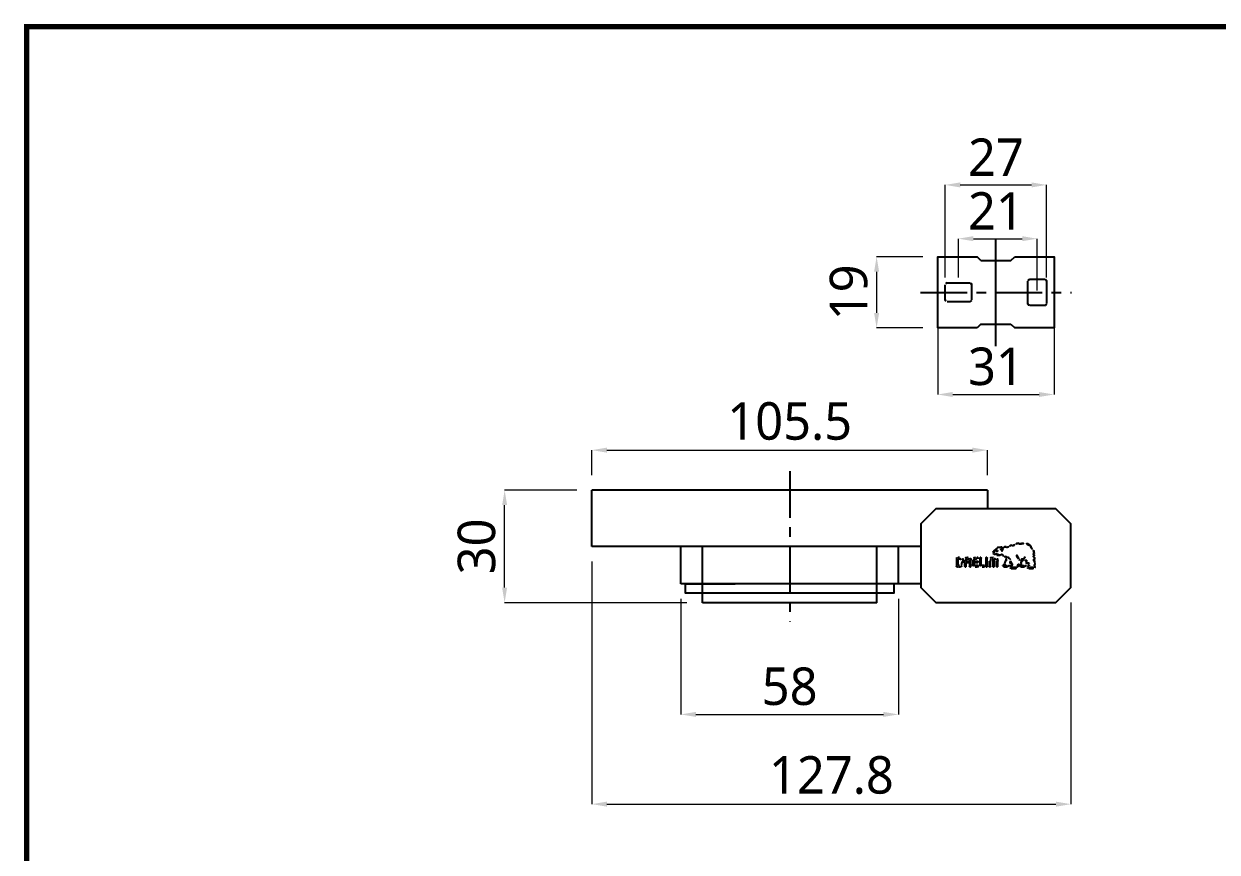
# Model space of a CAD drawing. Extents: x 16296675204 to 16296683393, y -37409618576 to -37409617244.
# Drawn here: x 16296678689 to 16296679007.2, y -37409618135.1 to -37409617914.3 of the extents above; entities that cross this region are included whole.
import ezdxf

# ---------------------------------------------------------------- set-up
doc = ezdxf.new("R2010")
doc.units = 0
doc.header["$LTSCALE"] = 10
doc.header["$MEASUREMENT"] = 0
doc.header["$PDMODE"] = 3
doc.header["$PDSIZE"] = -10
doc.linetypes.add('CENTER', pattern=[2, 1.25, -0.25, 0.25, -0.25])
doc.layers.get('0').update_dxf_attribs({"linetype": 'CONTINUOUS'})
doc.layers.get('DEFPOINTS').update_dxf_attribs({"linetype": 'CONTINUOUS'})
doc.layers.add('1', color=7, linetype='CONTINUOUS')
doc.layers.add('윤곽선', color=7, linetype='CONTINUOUS')
doc.styles.add('Daelim Dimension', font='NanumGothic.ttf')
doc.dimstyles.new('DEFAULT', dxfattribs={"dimscale": 2, "dimtxt": 2, "dimasz": 2, "dimexe": 0, "dimexo": 2, "dimgap": 1, "dimtad": 1, "dimdec": 1, "dimzin": 9, "dimdsep": 46, "dimtxsty": 'Daelim Dimension', "dimcen": 0.5, "dimclrd": 252, "dimclre": 252, "dimclrt": 3, "dimadec": 1, "dimazin": 0, "dimtfac": 1, "dimtdec": 1, "dimtix": 1, "dimtmove": 0, "dimatfit": 3, "dimfxl": 1, "dimtolj": 1, "dimtzin": 1, "dimlwd": 9, "dimlwe": 9, "dimarcsym": 0})

# ---------------------------------------------------------------- blocks, each defined once
blk = doc.blocks.new('*D61')
at = {"color": 5, "lineweight": 9, "transparency": 16777216}
for p, q in [((16296678836.49592, -37409618038.62436), (16296678817.22859, -37409618038.62436)), ((16296678817.22859, -37409618064.62436), (16296678817.22859, -37409618042.62436)), ((16296678865.84592, -37409618068.62436), (16296678817.22859, -37409618068.62436))]:
    blk.add_line(p, q, dxfattribs=at)
at = {"color": 5, "transparency": 16777216}
for points in [[(16296678816.56193, -37409618042.62436), (16296678817.89526, -37409618042.62436), (16296678817.22859, -37409618038.62436)], [(16296678816.56193, -37409618064.62436), (16296678817.89526, -37409618064.62436), (16296678817.22859, -37409618068.62436)]]:
    blk.add_solid(points, dxfattribs=at)
at = {"layer": 'DEFPOINTS', "color": 0, "transparency": 16777216}
for p in [(16296678817.22859, -37409618038.62436), (16296678840.49592, -37409618038.62436), (16296678869.84592, -37409618068.62436)]:
    blk.add_point(p, dxfattribs=at)
at = {"color": 7, "transparency": 16777216, "insert": (16296678809.77794, -37409618053.62435), "char_height": 10, "attachment_point": 5, "rotation": 90, "style": 'Daelim Dimension'}
blk.add_mtext('\\A1;30', dxfattribs=at)
blk = doc.blocks.new('*D62')
at = {"color": 5, "lineweight": 9, "transparency": 16777216}
for p, q in [((16296678864.245911, -37409618067.577507), (16296678864.245911, -37409618098.418747)), ((16296678922.245911, -37409618067.577507), (16296678922.245911, -37409618098.418747)), ((16296678868.245911, -37409618098.418747), (16296678918.245911, -37409618098.418747))]:
    blk.add_line(p, q, dxfattribs=at)
at = {"color": 5, "transparency": 16777216}
for points in [[(16296678868.245911, -37409618097.752083), (16296678868.245911, -37409618099.085411), (16296678864.245911, -37409618098.418747)], [(16296678918.245911, -37409618097.752083), (16296678918.245911, -37409618099.085411), (16296678922.245911, -37409618098.418747)]]:
    blk.add_solid(points, dxfattribs=at)
at = {"layer": 'DEFPOINTS', "color": 0, "transparency": 16777216}
for p in [(16296678864.245911, -37409618063.577507), (16296678922.245911, -37409618063.577507), (16296678922.245911, -37409618098.418747)]:
    blk.add_point(p, dxfattribs=at)
at = {"color": 7, "transparency": 16777216, "insert": (16296678893.245911, -37409618090.975258), "char_height": 10, "attachment_point": 5, "style": 'Daelim Dimension'}
blk.add_mtext('\\A1;58', dxfattribs=at)
blk = doc.blocks.new('*D63')
at = {"color": 5, "lineweight": 9, "transparency": 16777216}
for p, q in [((16296678840.495911, -37409618057.624336), (16296678840.495911, -37409618122.343887)), ((16296678968.245911, -37409618068.577507), (16296678968.245911, -37409618122.343887)), ((16296678844.495911, -37409618122.343887), (16296678964.245911, -37409618122.343887))]:
    blk.add_line(p, q, dxfattribs=at)
at = {"color": 5, "transparency": 16777216}
for points in [[(16296678844.495911, -37409618121.677223), (16296678844.495911, -37409618123.010551), (16296678840.495911, -37409618122.343887)], [(16296678964.245911, -37409618121.677223), (16296678964.245911, -37409618123.010551), (16296678968.245911, -37409618122.343887)]]:
    blk.add_solid(points, dxfattribs=at)
at = {"layer": 'DEFPOINTS', "color": 0, "transparency": 16777216}
for p in [(16296678840.495911, -37409618053.624336), (16296678968.245911, -37409618064.577507), (16296678968.245911, -37409618122.343887)]:
    blk.add_point(p, dxfattribs=at)
at = {"color": 7, "transparency": 16777216, "insert": (16296678904.370911, -37409618114.642883), "char_height": 10, "attachment_point": 5, "style": 'Daelim Dimension'}
blk.add_mtext('\\A1;127.8', dxfattribs=at)
blk = doc.blocks.new('*D64')
at = {"color": 5, "lineweight": 9, "transparency": 16777216}
for p, q in [((16296678840.495911, -37409618034.624336), (16296678840.495911, -37409618027.963478)), ((16296678844.495911, -37409618027.963478), (16296678941.995911, -37409618027.963478)), ((16296678945.995911, -37409618034.624336), (16296678945.995911, -37409618027.963478))]:
    blk.add_line(p, q, dxfattribs=at)
at = {"color": 5, "transparency": 16777216}
for points in [[(16296678844.495911, -37409618027.296806), (16296678844.495911, -37409618028.630142), (16296678840.495911, -37409618027.963478)], [(16296678941.995911, -37409618027.296806), (16296678941.995911, -37409618028.630142), (16296678945.995911, -37409618027.963478)]]:
    blk.add_solid(points, dxfattribs=at)
at = {"layer": 'DEFPOINTS', "color": 0, "transparency": 16777216}
for p in [(16296678945.995911, -37409618027.963478), (16296678840.495911, -37409618038.624336), (16296678945.995911, -37409618038.624336)]:
    blk.add_point(p, dxfattribs=at)
at = {"color": 7, "transparency": 16777216, "insert": (16296678893.245911, -37409618020.276779), "char_height": 10, "attachment_point": 5, "style": 'Daelim Dimension'}
blk.add_mtext('\\A1;105.5', dxfattribs=at)
blk = doc.blocks.new('*D69')
at = {"color": 5, "lineweight": 9, "transparency": 16777216}
for p, q in [((16296678932.745911, -37409617980.391769), (16296678932.745911, -37409618013.123833)), ((16296678963.745911, -37409617980.391769), (16296678963.745911, -37409618013.123833)), ((16296678936.745911, -37409618013.123833), (16296678959.745911, -37409618013.123833))]:
    blk.add_line(p, q, dxfattribs=at)
at = {"color": 5, "transparency": 16777216}
for points in [[(16296678936.745911, -37409618012.457161), (16296678936.745911, -37409618013.790489), (16296678932.745911, -37409618013.123833)], [(16296678959.745911, -37409618012.457161), (16296678959.745911, -37409618013.790489), (16296678963.745911, -37409618013.123833)]]:
    blk.add_solid(points, dxfattribs=at)
at = {"layer": 'DEFPOINTS', "color": 0, "transparency": 16777216}
for p in [(16296678932.745911, -37409617976.391769), (16296678963.745911, -37409617976.391769), (16296678963.745911, -37409618013.123833)]:
    blk.add_point(p, dxfattribs=at)
at = {"color": 7, "transparency": 16777216, "insert": (16296678948.245911, -37409618005.67318), "char_height": 10, "attachment_point": 5, "style": 'Daelim Dimension'}
blk.add_mtext('\\A1;31', dxfattribs=at)
blk = doc.blocks.new('*D71')
at = {"color": 5, "lineweight": 9, "transparency": 16777216}
for p, q in [((16296678934.745911, -37409617981.891777), (16296678934.745911, -37409617957.246887)), ((16296678938.745911, -37409617957.246887), (16296678957.745911, -37409617957.246887)), ((16296678961.745911, -37409617981.891777), (16296678961.745911, -37409617957.246887))]:
    blk.add_line(p, q, dxfattribs=at)
at = {"color": 5, "transparency": 16777216}
for points in [[(16296678938.745911, -37409617956.580231), (16296678938.745911, -37409617957.913559), (16296678934.745911, -37409617957.246887)], [(16296678957.745911, -37409617956.580231), (16296678957.745911, -37409617957.913559), (16296678961.745911, -37409617957.246887)]]:
    blk.add_solid(points, dxfattribs=at)
at = {"layer": 'DEFPOINTS', "color": 0, "transparency": 16777216}
for p in [(16296678961.745911, -37409617957.246887), (16296678934.745911, -37409617985.891777), (16296678961.745911, -37409617985.891777)]:
    blk.add_point(p, dxfattribs=at)
at = {"color": 7, "transparency": 16777216, "insert": (16296678948.24592, -37409617949.853477), "char_height": 10, "attachment_point": 5, "style": 'Daelim Dimension'}
blk.add_mtext('\\A1;27', dxfattribs=at)
blk = doc.blocks.new('*D73')
at = {"color": 5, "lineweight": 9, "transparency": 16777216}
for p, q in [((16296678938.245911, -37409617981.891777), (16296678938.245911, -37409617971.579613)), ((16296678942.245911, -37409617971.579613), (16296678955.245911, -37409617971.579613)), ((16296678959.245911, -37409617985.391563), (16296678959.245911, -37409617971.579613))]:
    blk.add_line(p, q, dxfattribs=at)
at = {"color": 5, "transparency": 16777216}
for points in [[(16296678942.245911, -37409617970.912941), (16296678942.245911, -37409617972.246269), (16296678938.245911, -37409617971.579613)], [(16296678955.245911, -37409617970.912941), (16296678955.245911, -37409617972.246269), (16296678959.245911, -37409617971.579613)]]:
    blk.add_solid(points, dxfattribs=at)
at = {"layer": 'DEFPOINTS', "color": 0, "transparency": 16777216}
for p in [(16296678959.245911, -37409617971.579613), (16296678938.245911, -37409617985.891777), (16296678959.245911, -37409617989.391563)]:
    blk.add_point(p, dxfattribs=at)
at = {"color": 7, "transparency": 16777216, "insert": (16296678948.245911, -37409617964.186188), "char_height": 10, "attachment_point": 5, "style": 'Daelim Dimension'}
blk.add_mtext('\\A1;21', dxfattribs=at)
blk = doc.blocks.new('*D74')
at = {"color": 5, "lineweight": 9, "transparency": 16777216}
for p, q in [((16296678928.74592, -37409617976.39178), (16296678916.4255, -37409617976.39178)), ((16296678916.4255, -37409617980.39178), (16296678916.4255, -37409617991.39178)), ((16296678928.74592, -37409617995.39178), (16296678916.4255, -37409617995.39178))]:
    blk.add_line(p, q, dxfattribs=at)
at = {"color": 5, "transparency": 16777216}
for points in [[(16296678915.75884, -37409617980.39178), (16296678917.09217, -37409617980.39178), (16296678916.4255, -37409617976.39178)], [(16296678915.75884, -37409617991.39178), (16296678917.09217, -37409617991.39178), (16296678916.4255, -37409617995.39178)]]:
    blk.add_solid(points, dxfattribs=at)
at = {"layer": 'DEFPOINTS', "color": 0, "transparency": 16777216}
for p in [(16296678932.74592, -37409617976.39178), (16296678916.4255, -37409617995.39178), (16296678932.74592, -37409617995.39178)]:
    blk.add_point(p, dxfattribs=at)
at = {"color": 7, "transparency": 16777216, "insert": (16296678908.982, -37409617985.89178), "char_height": 10, "attachment_point": 5, "rotation": 90, "style": 'Daelim Dimension'}
blk.add_mtext('\\A1;19', dxfattribs=at)

msp = doc.modelspace()

# ---------------------------------------------------------------- linework, layer by layer
at = {"color": 1, "linetype": 'CENTER'}
for p, q in [((16296678948.245911, -37409618000.203941), (16296678948.245911, -37409617971.579613)), ((16296678928.108681, -37409617985.891777), (16296678968.38315, -37409617985.891777)), ((16296678893.245911, -37409618033.538353), (16296678893.245911, -37409618073.616669))]:
    msp.add_line(p, q, dxfattribs=at)
at = {"ltscale": 0.5}
for p, q in [((16296678944.245911, -37409617977.391769), (16296678943.245911, -37409617976.391762)), ((16296678944.245911, -37409617977.391769), (16296678952.245911, -37409617977.391769)), ((16296678952.245911, -37409617977.391769), (16296678953.24592, -37409617976.391762)), ((16296678944.245911, -37409617994.391777), (16296678943.245911, -37409617995.391792)), ((16296678944.245911, -37409617994.391777), (16296678952.245911, -37409617994.391777)), ((16296678952.245911, -37409617994.391777), (16296678953.24592, -37409617995.391792))]:
    msp.add_line(p, q, dxfattribs=at)
for p, q in [((16296678922.245911, -37409618063.577507), (16296678922.245911, -37409618053.577507)), ((16296678937.745979, -37409618056.748383), (16296678937.745979, -37409618058.900681)), ((16296678938.13756, -37409618058.71653), (16296678938.13756, -37409618056.945587)), ((16296678939.15427, -37409618057.612694), (16296678939.15427, -37409618058.037788)), ((16296678939.535271, -37409618058.037788), (16296678939.535271, -37409618057.612694)), ((16296678939.90378, -37409618057.288383), (16296678939.90378, -37409618058.928436)), ((16296678940.28866, -37409618057.609756), (16296678940.28866, -37409618057.288383)), ((16296678941.195299, -37409618057.609756), (16296678940.28866, -37409618057.609756)), ((16296678940.83547, -37409618056.595879), (16296678940.64744, -37409618056.595879)), ((16296678940.64744, -37409618056.934189), (16296678940.83547, -37409618056.934189)), ((16296678941.195299, -37409618057.288383), (16296678941.195299, -37409618057.609756)), ((16296678941.57877, -37409618058.928436), (16296678941.57877, -37409618057.288383)), ((16296678942.053499, -37409618057.222023), (16296678942.053499, -37409618058.42923)), ((16296678942.43944, -37409618057.612549), (16296678942.43944, -37409618057.222023)), ((16296678943.391939, -37409618057.612549), (16296678942.43944, -37409618057.612549)), ((16296678943.500601, -37409618057.84256), (16296678943.500601, -37409618057.721207)), ((16296678943.503771, -37409618056.943329), (16296678943.503771, -37409618056.621948)), ((16296678943.96542, -37409618056.724403), (16296678943.96542, -37409618058.429367)), ((16296678944.241289, -37409618056.616798), (16296678944.074421, -37409618056.616798)), ((16296678944.349239, -37409618058.465714), (16296678944.349239, -37409618056.724403)), ((16296678945.54628, -37409618056.721474), (16296678945.54628, -37409618058.928436)), ((16296678945.827801, -37409618056.616692), (16296678945.649651, -37409618056.616692)), ((16296678945.93046, -37409618058.928436), (16296678945.93046, -37409618056.721474)), ((16296678946.43881, -37409618057.571617), (16296678946.43881, -37409618058.928413)), ((16296678946.825809, -37409618058.928413), (16296678946.825809, -37409618057.601624)), ((16296678947.39978, -37409618056.96167), (16296678947.39978, -37409618058.928413)), ((16296678947.781481, -37409618058.928413), (16296678947.781481, -37409618056.964851)), ((16296678948.13377, -37409618054.673172), (16296678948.148581, -37409618054.644592)), ((16296678948.35404, -37409618057.601624), (16296678948.35404, -37409618058.928413)), ((16296678948.443859, -37409618055.9347), (16296678948.835091, -37409618055.959053)), ((16296678948.742451, -37409618058.928413), (16296678948.742451, -37409618057.571617)), ((16296678958.734739, -37409618058.466942), (16296678958.565411, -37409618056.988449)), ((16296678938.294201, -37409618059.052727), (16296678938.602171, -37409618059.052727)), ((16296678940.00573, -37409618059.036041), (16296678940.186001, -37409618059.036041)), ((16296678940.28866, -37409618058.928436), (16296678940.28866, -37409618057.947372)), ((16296678940.28866, -37409618057.947372), (16296678941.195299, -37409618057.947372)), ((16296678941.195299, -37409618057.947372), (16296678941.195299, -37409618058.928436)), ((16296678941.298309, -37409618059.036041), (16296678941.47505, -37409618059.036041)), ((16296678942.43944, -37409618058.42923), (16296678942.43944, -37409618057.944511)), ((16296678942.43944, -37409618057.944511), (16296678943.391939, -37409618057.944511)), ((16296678942.73436, -37409618059.052589), (16296678943.12454, -37409618059.052589)), ((16296678943.12425, -37409618059.052658), (16296678942.73443, -37409618059.052658)), ((16296678943.503771, -37409618058.708977), (16296678942.79504, -37409618058.708977)), ((16296678943.503771, -37409618059.035301), (16296678943.503771, -37409618058.708977)), ((16296678944.86059, -37409618059.052658), (16296678944.56708, -37409618059.052658)), ((16296678944.567261, -37409618059.052727), (16296678944.860769, -37409618059.052727)), ((16296678945.164511, -37409618058.709122), (16296678944.67873, -37409618058.709122)), ((16296678945.164511, -37409618059.017097), (16296678945.164511, -37409618058.709122)), ((16296678945.649651, -37409618059.036041), (16296678945.827801, -37409618059.036041)), ((16296678946.541821, -37409618059.036011), (16296678946.722799, -37409618059.036011)), ((16296678947.50173, -37409618059.036011), (16296678947.679529, -37409618059.036011)), ((16296678948.456699, -37409618059.036011), (16296678948.63979, -37409618059.036011)), ((16296678951.26573, -37409618058.83136), (16296678950.469509, -37409618058.83136)), ((16296678950.469509, -37409618059.034561), (16296678951.26573, -37409618059.034561)), ((16296678952.337469, -37409618059.488937), (16296678953.468121, -37409618059.488937)), ((16296678953.468121, -37409618059.272682), (16296678952.340639, -37409618059.272682)), ((16296678955.813391, -37409618058.83136), (16296678954.907459, -37409618058.83136)), ((16296678954.93215, -37409618059.034561), (16296678955.813391, -37409618059.034561)), ((16296678956.99449, -37409618059.488937), (16296678958.125851, -37409618059.488937)), ((16296678958.126551, -37409618059.272682), (16296678957.015659, -37409618059.272682))]:
    msp.add_line(p, q)
at = {"color": 5, "linetype": 'ByBlock', "lineweight": 200, "const_width": 1.5}
msp.add_lwpolyline([(16296678689.774549, -37409618360.558739), (16296679319.774549, -37409618360.558739), (16296679319.774549, -37409617915.058739), (16296678689.774549, -37409617915.058739)], close=True, dxfattribs=at)
at = {"ltscale": 0.5}
for points in [[(16296678943.24593, -37409617995.391769), (16296678932.745911, -37409617995.391769), (16296678932.745911, -37409617976.391769), (16296678943.245911, -37409617976.391769)], [(16296678953.245911, -37409617976.391769), (16296678963.745911, -37409617976.391769), (16296678963.745911, -37409617995.391769), (16296678953.24589, -37409617995.391769)], [(16296678934.745911, -37409617987.891777), (16296678934.745911, -37409617983.891777)], [(16296678935.245911, -37409617983.389816), (16296678941.245911, -37409617983.389816)], [(16296678941.745911, -37409617983.891777), (16296678941.745911, -37409617987.891777)], [(16296678956.745911, -37409617988.893158), (16296678956.745911, -37409617982.893158)], [(16296678957.245399, -37409617982.415703), (16296678961.245399, -37409617982.415703)], [(16296678961.745911, -37409617982.891777), (16296678961.745911, -37409617988.891777)], [(16296678941.245911, -37409617988.391777), (16296678935.245911, -37409617988.391777)], [(16296678961.245911, -37409617989.391563), (16296678957.245911, -37409617989.391563)]]:
    msp.add_lwpolyline(points, dxfattribs=at)
for points in [[(16296678964.245911, -37409618043.577507), (16296678932.245911, -37409618043.577507), (16296678928.245911, -37409618047.577507), (16296678928.245911, -37409618064.577507), (16296678932.245911, -37409618068.577507), (16296678964.245911, -37409618068.577507), (16296678968.245911, -37409618064.577507), (16296678968.245911, -37409618047.577507)], [(16296678864.245911, -37409618063.577507), (16296678864.245911, -37409618053.577507), (16296678928.245911, -37409618053.577507), (16296678928.245911, -37409618063.577507)]]:
    msp.add_lwpolyline(points, close=True)
msp.add_lwpolyline([(16296678920.995911, -37409618063.577507), (16296678920.995911, -37409618066.077507), (16296678865.495911, -37409618066.077507), (16296678865.495911, -37409618063.577507), (16296678878.745911, -37409618063.577507)])
for centre, radius, start, end in [((16296678935.245911, -37409617983.889816), 0.5, 90, 180), ((16296678941.245911, -37409617983.889816), 0.5, 359.77618779, 90), ((16296678957.245399, -37409617982.915703), 0.5, 90, 180.15824202), ((16296678961.245399, -37409617982.915703), 0.500002, 0, 90.15824142), ((16296678935.245911, -37409617987.891777), 0.5, 180, 270), ((16296678941.245899, -37409617987.891769), 0.500008, 270.00131138, 0.2229337), ((16296678957.245911, -37409617988.891563), 0.5, 179.84175798, 270), ((16296678961.245911, -37409617988.891563), 0.500002, 269.84175858, 0)]:
    msp.add_arc(centre, radius, start, end, dxfattribs=at)
for points in [[(16296678947.94397, -37409618054.565567), (16296678947.903049, -37409618054.637543), (16296678947.845551, -37409618054.696098), (16296678947.78417, -37409618054.757843)], [(16296678947.955971, -37409618054.545113), (16296678947.952089, -37409618054.551811), (16296678947.947849, -37409618054.558868), (16296678947.94397, -37409618054.565567)], [(16296678948.148581, -37409618054.644592), (16296678948.36096, -37409618054.238548), (16296678948.797701, -37409618054.024773), (16296678949.44751, -37409618054.006767)], [(16296678949.440109, -37409618053.791222), (16296678948.70668, -37409618053.809219), (16296678948.20644, -37409618054.063568), (16296678947.955971, -37409618054.545113)], [(16296678949.44751, -37409618054.006767), (16296678949.569571, -37409618054.005363), (16296678949.69128, -37409618054.003952), (16296678949.813339, -37409618054.002541)], [(16296678949.52297, -37409618054.345154), (16296678949.497919, -37409618054.372322), (16296678949.49651, -37409618054.417473), (16296678949.52297, -37409618054.440407)], [(16296678949.52297, -37409618054.440407), (16296678949.548731, -37409618054.463692), (16296678949.592819, -37409618054.456993), (16296678949.61787, -37409618054.430183)], [(16296678949.812639, -37409618053.786293), (16296678949.688459, -37409618053.788048), (16296678949.56428, -37409618053.789459), (16296678949.440109, -37409618053.791222)], [(16296678949.967119, -37409618054.224503), (16296678949.79355, -37409618054.101044), (16296678949.595289, -37409618054.267189), (16296678949.52297, -37409618054.345154)], [(16296678949.61787, -37409618054.430183), (16296678949.629511, -37409618054.417473), (16296678949.76568, -37409618054.256264), (16296678949.88175, -37409618054.338814)], [(16296678949.813339, -37409618054.002541), (16296678950.214451, -37409618054.00042), (16296678950.669531, -37409618053.997963), (16296678951.044189, -37409618053.91787)], [(16296678949.936081, -37409618054.468277), (16296678949.92514, -37409618054.558243), (16296678949.847179, -37409618054.661598), (16296678949.79426, -37409618054.695473)], [(16296678949.88175, -37409618054.338814), (16296678949.924431, -37409618054.369148), (16296678949.94207, -37409618054.412193), (16296678949.936081, -37409618054.468277)], [(16296678950.08283, -37409618054.464394), (16296678950.09341, -37409618054.363152), (16296678950.04755, -37409618054.280602), (16296678949.967119, -37409618054.224503)], [(16296678950.99868, -37409618053.706558), (16296678950.64484, -37409618053.782051), (16296678950.20352, -37409618053.783813), (16296678949.812639, -37409618053.786293)], [(16296678951.044189, -37409618053.91787), (16296678951.566299, -37409618053.806038), (16296678952.077471, -37409618053.631767), (16296678952.57242, -37409618053.463142)], [(16296678952.50116, -37409618053.257828), (16296678952.012911, -37409618053.425392), (16296678951.50738, -37409618053.5979), (16296678950.99868, -37409618053.706558)], [(16296678952.57242, -37409618053.463142), (16296678953.15027, -37409618053.265244), (16296678953.747169, -37409618053.061333), (16296678954.35747, -37409618052.960777)], [(16296678954.320789, -37409618052.746651), (16296678953.69319, -37409618052.850723), (16296678953.086769, -37409618053.057449), (16296678952.50116, -37409618053.257828)], [(16296678954.35747, -37409618052.960777), (16296678955.333611, -37409618052.799217), (16296678956.67205, -37409618052.805923), (16296678957.513781, -37409618053.751358)], [(16296678957.677111, -37409618053.60778), (16296678956.76977, -37409618052.587898), (16296678955.350901, -37409618052.577316), (16296678954.320789, -37409618052.746651)], [(16296678957.513781, -37409618053.751358), (16296678957.904301, -37409618054.188797), (16296678958.143841, -37409618054.791351), (16296678958.226391, -37409618055.54171)], [(16296678958.44335, -37409618055.518066), (16296678958.35586, -37409618054.722557), (16296678958.097269, -37409618054.079437), (16296678957.677111, -37409618053.60778)], [(16296678937.85146, -37409618056.62632), (16296678937.790079, -37409618056.636909), (16296678937.745979, -37409618056.684883), (16296678937.745979, -37409618056.748383)], [(16296678938.506571, -37409618056.595993), (16296678938.26844, -37409618056.595993), (16296678937.954121, -37409618056.610092), (16296678937.85146, -37409618056.62632)], [(16296678938.13756, -37409618056.945587), (16296678938.28714, -37409618056.93042), (16296678938.504801, -37409618056.927597), (16296678938.50692, -37409618056.927597)], [(16296678938.50692, -37409618056.927597), (16296678938.954241, -37409618056.927597), (16296678939.15427, -37409618057.139969), (16296678939.15427, -37409618057.612694)], [(16296678939.535271, -37409618057.612694), (16296678939.535271, -37409618056.94735), (16296678939.18037, -37409618056.595993), (16296678938.506571, -37409618056.595993)], [(16296678940.64744, -37409618056.595879), (16296678940.133789, -37409618056.595879), (16296678939.90378, -37409618056.808601), (16296678939.90378, -37409618057.288383)], [(16296678940.28866, -37409618057.288383), (16296678940.28866, -37409618056.985336), (16296678940.37756, -37409618056.934189), (16296678940.64744, -37409618056.934189)], [(16296678940.83547, -37409618056.934189), (16296678941.10499, -37409618056.934189), (16296678941.195299, -37409618056.985336), (16296678941.195299, -37409618057.288383)], [(16296678941.57877, -37409618057.288383), (16296678941.57877, -37409618056.808601), (16296678941.349461, -37409618056.595879), (16296678940.83547, -37409618056.595879)], [(16296678942.79257, -37409618056.596199), (16296678942.295509, -37409618056.596199), (16296678942.053499, -37409618056.800453), (16296678942.053499, -37409618057.222023)], [(16296678942.43944, -37409618057.222023), (16296678942.43944, -37409618057.040337), (16296678942.43944, -37409618056.940163), (16296678942.79504, -37409618056.940163)], [(16296678942.79504, -37409618056.940163), (16296678943.03105, -37409618056.941223), (16296678943.26741, -37409618056.942268), (16296678943.503771, -37409618056.943329)], [(16296678943.42828, -37409618056.61348), (16296678943.288231, -37409618056.602203), (16296678942.968611, -37409618056.596199), (16296678942.79257, -37409618056.596199)], [(16296678943.500601, -37409618057.721207), (16296678943.500601, -37409618057.661232), (16296678943.45191, -37409618057.612549), (16296678943.391939, -37409618057.612549)], [(16296678943.503771, -37409618056.621948), (16296678943.478729, -37409618056.619133), (16296678943.453329, -37409618056.616302), (16296678943.42828, -37409618056.61348)], [(16296678944.074421, -37409618056.616798), (16296678944.01516, -37409618056.616798), (16296678943.96542, -37409618056.666183), (16296678943.96542, -37409618056.724403)], [(16296678944.349239, -37409618056.724403), (16296678944.349239, -37409618056.666183), (16296678944.29985, -37409618056.616798), (16296678944.241289, -37409618056.616798)], [(16296678945.649651, -37409618056.616692), (16296678945.58474, -37409618056.616692), (16296678945.54628, -37409618056.66996), (16296678945.54628, -37409618056.721474)], [(16296678945.93046, -37409618056.721474), (16296678945.93046, -37409618056.663612), (16296678945.8853, -37409618056.616692), (16296678945.827801, -37409618056.616692)], [(16296678947.59169, -37409618056.606781), (16296678946.711161, -37409618056.606781), (16296678946.43881, -37409618056.746117), (16296678946.43881, -37409618057.571617)], [(16296678946.825809, -37409618057.601624), (16296678946.825809, -37409618057.019531), (16296678946.90518, -37409618056.96273), (16296678947.39978, -37409618056.96167)], [(16296678947.60107, -37409618054.977966), (16296678947.50477, -37409618055.142357), (16296678947.49736, -37409618055.309937), (16296678947.578501, -37409618055.463753)], [(16296678947.578501, -37409618055.463753), (16296678947.734421, -37409618055.756897), (16296678948.178221, -37409618055.915649), (16296678948.443859, -37409618055.9347)], [(16296678947.78417, -37409618054.757843), (16296678947.71961, -37409618054.823463), (16296678947.65258, -37409618054.890831), (16296678947.60107, -37409618054.977966)], [(16296678947.77076, -37409618055.362503), (16296678947.724899, -37409618055.276421), (16296678947.731251, -37409618055.186111), (16296678947.78875, -37409618055.086983)], [(16296678947.781481, -37409618056.964851), (16296678948.012199, -37409618056.966263), (16296678948.15896, -37409618056.990601), (16296678948.24292, -37409618057.07209)], [(16296678947.78875, -37409618055.086983), (16296678947.8265, -37409618055.023117), (16296678947.88224, -37409618054.968086), (16296678947.94009, -37409618054.909531)], [(16296678948.45903, -37409618055.719856), (16296678948.24172, -37409618055.703278), (16296678947.88224, -37409618055.571342), (16296678947.77076, -37409618055.362503)], [(16296678947.94009, -37409618054.909531), (16296678948.00783, -37409618054.840393), (16296678948.07803, -37409618054.769478), (16296678948.13377, -37409618054.673172)], [(16296678948.24292, -37409618057.07209), (16296678948.33535, -37409618057.164169), (16296678948.35404, -37409618057.337738), (16296678948.35404, -37409618057.601624)], [(16296678948.35059, -37409618054.815407), (16296678948.35059, -37409618054.815407), (16296678948.34247, -37409618054.774841), (16296678948.38022, -37409618054.76461)], [(16296678948.43314, -37409618054.966042), (16296678948.35306, -37409618054.870453), (16296678948.35059, -37409618054.815407), (16296678948.35059, -37409618054.815407)], [(16296678948.38022, -37409618054.76461), (16296678948.38022, -37409618054.76461), (16296678948.54567, -37409618054.69017), (16296678948.74958, -37409618054.769203)], [(16296678948.742451, -37409618057.571617), (16296678948.742451, -37409618056.746117), (16296678948.4694, -37409618056.606781), (16296678947.59169, -37409618056.606781)], [(16296678948.54426, -37409618054.988274), (16296678948.54426, -37409618054.988274), (16296678948.47406, -37409618055.014023), (16296678948.43314, -37409618054.966042)], [(16296678948.740761, -37409618054.825638), (16296678948.64233, -37409618054.958992), (16296678948.54426, -37409618054.988274), (16296678948.54426, -37409618054.988274)], [(16296678948.847441, -37409618055.74279), (16296678948.71797, -37409618055.735031), (16296678948.588499, -37409618055.727623), (16296678948.45903, -37409618055.719856)], [(16296678948.74958, -37409618054.769203), (16296678948.74958, -37409618054.769203), (16296678948.77462, -37409618054.780128), (16296678948.740761, -37409618054.825638)], [(16296678948.835091, -37409618055.959053), (16296678949.2556, -37409618055.983383), (16296678949.77877, -37409618056.013023), (16296678950.08604, -37409618056.068413)], [(16296678950.12414, -37409618055.855324), (16296678949.804171, -37409618055.798531), (16296678949.273951, -37409618055.767838), (16296678948.847441, -37409618055.74279)], [(16296678949.79426, -37409618054.695473), (16296678949.76251, -37409618054.714157), (16296678949.742399, -37409618054.754028), (16296678949.756861, -37409618054.786133)], [(16296678949.756861, -37409618054.786133), (16296678949.77062, -37409618054.818939), (16296678949.81225, -37409618054.828461), (16296678949.844709, -37409618054.812233)], [(16296678949.844709, -37409618054.812233), (16296678949.94207, -37409618054.766373), (16296678950.06554, -37409618054.610092), (16296678950.08283, -37409618054.464394)], [(16296678950.08604, -37409618056.068413), (16296678950.2843, -37409618056.103333), (16296678950.472679, -37409618056.165771), (16296678950.64978, -37409618056.246208)], [(16296678950.78101, -37409618057.468933), (16296678950.75173, -37409618058.045021), (16296678950.50197, -37409618058.245399), (16296678950.31852, -37409618058.391449)], [(16296678950.64978, -37409618056.246208), (16296678950.655069, -37409618056.262787), (16296678950.81312, -37409618056.837097), (16296678950.78101, -37409618057.468933)], [(16296678950.890369, -37409618056.372498), (16296678950.890369, -37409618056.372498), (16296678951.598749, -37409618056.777489), (16296678952.11698, -37409618057.506683)], [(16296678950.985979, -37409618057.479156), (16296678951.008909, -37409618057.023376), (16296678950.93906, -37409618056.603218), (16296678950.890369, -37409618056.372498)], [(16296678952.120859, -37409618057.150383), (16296678951.69718, -37409618056.646606), (16296678951.007851, -37409618056.012306), (16296678950.12414, -37409618055.855324)], [(16296678952.11698, -37409618057.506683), (16296678952.079241, -37409618057.815361), (16296678951.9039, -37409618058.83136), (16296678951.26573, -37409618058.83136)], [(16296678952.26339, -37409618057.741631), (16296678952.452829, -37409618058.121933), (16296678952.450359, -37409618058.551613), (16296678952.20624, -37409618058.824661)], [(16296678952.334999, -37409618058.96859), (16296678952.789021, -37409618058.463058), (16296678952.557949, -37409618057.672127), (16296678952.120859, -37409618057.150383)], [(16296678953.797621, -37409618055.981972), (16296678953.75493, -37409618056.00808), (16296678953.74505, -37409618056.069107), (16296678953.7761, -37409618056.120262)], [(16296678953.7761, -37409618056.120262), (16296678953.78562, -37409618056.135429), (16296678954.65451, -37409618057.612869), (16296678953.74893, -37409618059.113937)], [(16296678953.926029, -37409618056.025719), (16296678953.894979, -37409618055.973862), (16296678953.839951, -37409618055.956573), (16296678953.797621, -37409618055.981972)], [(16296678954.26963, -37409618056.895668), (16296678954.141569, -37409618056.372498), (16296678953.93026, -37409618056.032784), (16296678953.926029, -37409618056.025719)], [(16296678953.935551, -37409618059.22541), (16296678954.395571, -37409618058.462013), (16296678954.420971, -37409618057.709877), (16296678954.31937, -37409618057.126389)], [(16296678954.31937, -37409618057.126389), (16296678954.457661, -37409618057.154259), (16296678954.69261, -37409618057.194817), (16296678954.974131, -37409618057.225517)], [(16296678955.908991, -37409618057.045601), (16296678955.17733, -37409618057.077347), (16296678954.44285, -37409618056.932358), (16296678954.26963, -37409618056.895668)], [(16296678955.029869, -37409618057.669662), (16296678955.029869, -37409618058.110977), (16296678954.833719, -37409618058.30043), (16296678954.720831, -37409618058.406616)], [(16296678954.974131, -37409618057.225517), (16296678954.98859, -37409618057.307358), (16296678955.01893, -37409618057.4841), (16296678955.01893, -37409618057.48481)], [(16296678955.01893, -37409618057.48481), (16296678955.02634, -37409618057.551483), (16296678955.029869, -37409618057.612869), (16296678955.029869, -37409618057.669662)], [(16296678955.18791, -37409618057.243156), (16296678955.436621, -37409618057.261147), (16296678955.74848, -37409618057.273491), (16296678956.016939, -37409618057.25515)], [(16296678955.2246, -37409618057.462936), (16296678955.2246, -37409618057.462936), (16296678955.201321, -37409618057.330643), (16296678955.18791, -37409618057.243156)], [(16296678955.235189, -37409618057.674599), (16296678955.235189, -37409618057.608627), (16296678955.23201, -37409618057.538429), (16296678955.2246, -37409618057.462936)], [(16296678955.896641, -37409618056.478333), (16296678955.836321, -37409618056.481506), (16296678955.796459, -37409618056.534073), (16296678955.80139, -37409618056.610977)], [(16296678955.80139, -37409618056.610977), (16296678955.812679, -37409618056.770782), (16296678955.85219, -37409618056.913658), (16296678955.908991, -37409618057.045601)], [(16296678955.98484, -37409618056.593338), (16296678955.981661, -37409618056.534073), (16296678955.956619, -37409618056.47551), (16296678955.896641, -37409618056.478333)], [(16296678956.565161, -37409618057.60228), (16296678956.295641, -37409618057.299248), (16296678956.00671, -37409618057.008911), (16296678955.98484, -37409618056.593338)], [(16296678956.016939, -37409618057.25515), (16296678956.116421, -37409618057.416733), (16296678956.28611, -37409618057.617104), (16296678956.421221, -37409618057.768791)], [(16296678956.4184, -37409618057.767738), (16296678956.4177, -37409618057.780083), (16296678956.348909, -37409618058.83136), (16296678955.813391, -37409618058.83136)], [(16296678956.421221, -37409618057.768791), (16296678956.421221, -37409618057.768791), (16296678956.4184, -37409618057.76844), (16296678956.4184, -37409618057.767738)], [(16296678958.226391, -37409618055.54171), (16296678958.23979, -37409618055.731857), (16296678958.253201, -37409618055.921997), (16296678958.26696, -37409618056.112152)], [(16296678958.26696, -37409618056.112152), (16296678958.27754, -37409618056.342506), (16296678958.287769, -37409618056.580276), (16296678958.348801, -37409618057.017731)], [(16296678958.348801, -37409618057.017731), (16296678958.405251, -37409618057.508453), (16296678958.46204, -37409618057.998802), (16296678958.51849, -37409618058.489517)], [(16296678958.48497, -37409618056.102623), (16296678958.47122, -37409618055.907539), (16296678958.4571, -37409618055.712807), (16296678958.44335, -37409618055.518066)], [(16296678958.565411, -37409618056.988449), (16296678958.504379, -37409618056.560883), (16296678958.495199, -37409618056.3284), (16296678958.48497, -37409618056.102623)], [(16296678937.745979, -37409618058.900681), (16296678937.745979, -37409618058.969467), (16296678937.790779, -37409618059.013924), (16296678937.854639, -37409618059.028038)], [(16296678937.854639, -37409618059.028038), (16296678937.92449, -37409618059.037209), (16296678938.10722, -37409618059.04744), (16296678938.294201, -37409618059.052727)], [(16296678938.506571, -37409618058.724289), (16296678938.506571, -37409618058.724289), (16296678938.21129, -37409618058.718292), (16296678938.13756, -37409618058.71653)], [(16296678938.602171, -37409618059.052727), (16296678939.213539, -37409618059.01992), (16296678939.535271, -37409618058.67067), (16296678939.535271, -37409618058.037788)], [(16296678939.15427, -37409618058.037788), (16296678939.15427, -37409618058.499222), (16296678938.942249, -37409618058.724289), (16296678938.506571, -37409618058.724289)], [(16296678939.90378, -37409618058.928436), (16296678939.90378, -37409618058.987007), (16296678939.95211, -37409618059.036041), (16296678940.00573, -37409618059.036041)], [(16296678940.186001, -37409618059.036041), (16296678940.2495, -37409618059.036041), (16296678940.28866, -37409618058.979599), (16296678940.28866, -37409618058.928436)], [(16296678941.195299, -37409618058.928436), (16296678941.195299, -37409618058.98912), (16296678941.240459, -37409618059.036041), (16296678941.298309, -37409618059.036041)], [(16296678941.47505, -37409618059.036041), (16296678941.537491, -37409618059.036041), (16296678941.57877, -37409618058.978539), (16296678941.57877, -37409618058.928436)], [(16296678942.053499, -37409618058.42923), (16296678942.053499, -37409618058.834572), (16296678942.278219, -37409618059.036362), (16296678942.73436, -37409618059.052589)], [(16296678942.79504, -37409618058.708977), (16296678942.43944, -37409618058.708977), (16296678942.43944, -37409618058.610909), (16296678942.43944, -37409618058.42923)], [(16296678942.73443, -37409618059.052658), (16296678942.75419, -37409618059.05336), (16296678942.771469, -37409618059.055832), (16296678942.792641, -37409618059.055832)], [(16296678942.792641, -37409618059.055832), (16296678942.894951, -37409618059.055832), (16296678943.014191, -37409618059.054771), (16296678943.12425, -37409618059.052658)], [(16296678943.12454, -37409618059.052589), (16296678943.250481, -37409618059.050117), (16296678943.36478, -37409618059.046227), (16296678943.428631, -37409618059.040604)], [(16296678943.391939, -37409618057.944511), (16296678943.45191, -37409618057.944511), (16296678943.500601, -37409618057.901123), (16296678943.500601, -37409618057.84256)], [(16296678943.428631, -37409618059.040604), (16296678943.427219, -37409618059.040604), (16296678943.486839, -37409618059.036713), (16296678943.486839, -37409618059.036713)], [(16296678943.486839, -37409618059.036713), (16296678943.492479, -37409618059.036362), (16296678943.498131, -37409618059.035652), (16296678943.503771, -37409618059.035301)], [(16296678943.96542, -37409618058.429367), (16296678943.96542, -37409618058.926079), (16296678944.267401, -37409618059.034737), (16296678944.567261, -37409618059.052727)], [(16296678944.67873, -37409618058.709122), (16296678944.349239, -37409618058.709122), (16296678944.349239, -37409618058.587059), (16296678944.349239, -37409618058.465714)], [(16296678944.56708, -37409618059.052658), (16296678944.60306, -37409618059.054771), (16296678944.63975, -37409618059.055832), (16296678944.67503, -37409618059.055832)], [(16296678944.67503, -37409618059.055832), (16296678944.754761, -37409618059.055832), (16296678944.813669, -37409618059.05442), (16296678944.86059, -37409618059.052658)], [(16296678944.860769, -37409618059.052727), (16296678944.957781, -37409618059.048492), (16296678945.002939, -37409618059.041786), (16296678945.050911, -37409618059.036148)], [(16296678945.050911, -37409618059.036148), (16296678945.065029, -37409618059.034027), (16296678945.07914, -37409618059.032257), (16296678945.093599, -37409618059.030151)], [(16296678945.093599, -37409618059.030151), (16296678945.111589, -37409618059.026978), (16296678945.12994, -37409618059.023453), (16296678945.148279, -37409618059.020271)], [(16296678945.148279, -37409618059.020271), (16296678945.15357, -37409618059.019218), (16296678945.15922, -37409618059.018158), (16296678945.164511, -37409618059.017097)], [(16296678945.54628, -37409618058.928436), (16296678945.54628, -37409618058.98912), (16296678945.592501, -37409618059.036041), (16296678945.649651, -37409618059.036041)], [(16296678945.827801, -37409618059.036041), (16296678945.892361, -37409618059.036041), (16296678945.93046, -37409618058.979599), (16296678945.93046, -37409618058.928436)], [(16296678946.43881, -37409618058.928413), (16296678946.43881, -37409618058.98909), (16296678946.484671, -37409618059.036011), (16296678946.541821, -37409618059.036011)], [(16296678946.722799, -37409618059.036011), (16296678946.78771, -37409618059.036011), (16296678946.825809, -37409618058.979561), (16296678946.825809, -37409618058.928413)], [(16296678947.39978, -37409618058.928413), (16296678947.39978, -37409618058.991547), (16296678947.442459, -37409618059.036011), (16296678947.50173, -37409618059.036011)], [(16296678947.679529, -37409618059.036011), (16296678947.74374, -37409618059.036011), (16296678947.781481, -37409618058.979561), (16296678947.781481, -37409618058.928413)], [(16296678948.35404, -37409618058.928413), (16296678948.35404, -37409618058.986969), (16296678948.400961, -37409618059.036011), (16296678948.456699, -37409618059.036011)], [(16296678948.63979, -37409618059.036011), (16296678948.70188, -37409618059.036011), (16296678948.742451, -37409618058.977798), (16296678948.742451, -37409618058.928413)], [(16296678950.125549, -37409618058.7033), (16296678950.117439, -37409618058.795731), (16296678950.143539, -37409618058.879341), (16296678950.19858, -37409618058.937553)], [(16296678950.31852, -37409618058.391449), (16296678950.316759, -37409618058.39286), (16296678950.13719, -37409618058.532913), (16296678950.125549, -37409618058.7033)], [(16296678950.19858, -37409618058.937553), (16296678950.258551, -37409618059.002113), (16296678950.350981, -37409618059.034561), (16296678950.469509, -37409618059.034561)], [(16296678950.341101, -37409618058.705772), (16296678950.341101, -37409618058.629921), (16296678950.44235, -37409618058.553383), (16296678950.447639, -37409618058.549141)], [(16296678950.469509, -37409618058.83136), (16296678950.40777, -37409618058.83136), (16296678950.341101, -37409618058.780563), (16296678950.341101, -37409618058.705772)], [(16296678950.447639, -37409618058.549141), (16296678950.64872, -37409618058.389687), (16296678950.951759, -37409618058.146622), (16296678950.985979, -37409618057.479156)], [(16296678951.26573, -37409618059.034561), (16296678951.917311, -37409618059.034561), (16296678952.195299, -37409618058.27327), (16296678952.26339, -37409618057.741631)], [(16296678952.20624, -37409618058.824661), (16296678952.20624, -37409618058.824661), (16296678951.99386, -37409618059.021507), (16296678952.015381, -37409618059.210953)], [(16296678952.015381, -37409618059.210953), (16296678952.038309, -37409618059.409561), (16296678952.204121, -37409618059.488937), (16296678952.337469, -37409618059.488937)], [(16296678952.224581, -37409618059.163322), (16296678952.224581, -37409618059.086067), (16296678952.334999, -37409618058.96859), (16296678952.334999, -37409618058.96859)], [(16296678952.340639, -37409618059.272682), (16296678952.29372, -37409618059.272682), (16296678952.224581, -37409618059.240936), (16296678952.224581, -37409618059.163322)], [(16296678953.468121, -37409618059.488937), (16296678953.670971, -37409618059.488937), (16296678953.832541, -37409618059.397568), (16296678953.935551, -37409618059.22541)], [(16296678953.74893, -37409618059.113937), (16296678953.68437, -37409618059.222588), (16296678953.594061, -37409618059.272682), (16296678953.468121, -37409618059.272682)], [(16296678954.556089, -37409618058.686371), (16296678954.556089, -37409618058.686371), (16296678954.522221, -37409618058.816887), (16296678954.63405, -37409618058.933311)], [(16296678954.720831, -37409618058.406616), (16296678954.718719, -37409618058.408379), (16296678954.5709, -37409618058.559372), (16296678954.556089, -37409618058.686371)], [(16296678954.63405, -37409618058.933311), (16296678954.697901, -37409618058.999634), (16296678954.797041, -37409618059.034561), (16296678954.93215, -37409618059.034561)], [(16296678954.78257, -37409618058.705772), (16296678954.78257, -37409618058.638039), (16296678954.86018, -37409618058.557251), (16296678954.863359, -37409618058.554077)], [(16296678954.907459, -37409618058.83136), (16296678954.836901, -37409618058.83136), (16296678954.78257, -37409618058.775978), (16296678954.78257, -37409618058.705772)], [(16296678954.863359, -37409618058.554077), (16296678955.05068, -37409618058.374161), (16296678955.235189, -37409618058.129333), (16296678955.235189, -37409618057.674599)], [(16296678955.813391, -37409618059.034561), (16296678956.3736, -37409618059.034561), (16296678956.54858, -37409618058.339233), (16296678956.603609, -37409618057.982567)], [(16296678956.603609, -37409618057.982567), (16296678956.704861, -37409618058.10817), (16296678956.81739, -37409618058.261978), (16296678956.885481, -37409618058.406616)], [(16296678956.90806, -37409618058.720589), (16296678956.85091, -37409618058.907211), (16296678956.61384, -37409618059.039864), (16296678956.66288, -37409618059.263512)], [(16296678956.66288, -37409618059.263512), (16296678956.70027, -37409618059.435318), (16296678956.846319, -37409618059.488937), (16296678956.99449, -37409618059.488937)], [(16296678957.083031, -37409618058.313843), (16296678956.951799, -37409618058.035141), (16296678956.75495, -37409618057.814651), (16296678956.565161, -37409618057.60228)], [(16296678956.885481, -37409618058.406616), (16296678956.932751, -37409618058.505043), (16296678956.94157, -37409618058.615463), (16296678956.90806, -37409618058.720589)], [(16296678956.89395, -37409618059.165077), (16296678956.8943, -37409618059.049026), (16296678957.04458, -37409618058.953773), (16296678957.100321, -37409618058.802429)], [(16296678957.015659, -37409618059.272682), (16296678956.946859, -37409618059.272682), (16296678956.89395, -37409618059.24482), (16296678956.89395, -37409618059.165077)], [(16296678957.100321, -37409618058.802429), (16296678957.15888, -37409618058.642967), (16296678957.15641, -37409618058.468697), (16296678957.083031, -37409618058.313843)], [(16296678958.125851, -37409618059.488937), (16296678958.133261, -37409618059.488937), (16296678958.362909, -37409618059.491409), (16296678958.541771, -37409618059.297379)], [(16296678958.385139, -37409618059.147797), (16296678958.273661, -37409618059.27092), (16296678958.133261, -37409618059.272682), (16296678958.126551, -37409618059.272682)], [(16296678958.51849, -37409618058.489517), (16296678958.55094, -37409618058.796082), (16296678958.504379, -37409618059.015862), (16296678958.385139, -37409618059.147797)], [(16296678958.541771, -37409618059.297379), (16296678958.709339, -37409618059.116051), (16296678958.77425, -37409618058.844757), (16296678958.734739, -37409618058.466942)]]:
    msp.add_open_spline(points, degree=3)
at = {"layer": '1'}
msp.add_line((16296678945.995911, -37409618038.624336), (16296678945.995911, -37409618043.577507), dxfattribs=at)
at = {"layer": '윤곽선'}
for p, q in [((16296678945.995911, -37409618038.624336), (16296678840.495911, -37409618038.624336)), ((16296678840.495911, -37409618053.624336), (16296678840.495911, -37409618038.624336)), ((16296678928.245911, -37409618053.624336), (16296678840.495911, -37409618053.624336)), ((16296678869.995911, -37409618068.624336), (16296678869.995911, -37409618053.624336)), ((16296678916.495911, -37409618068.624336), (16296678916.495911, -37409618053.624336)), ((16296678916.495911, -37409618068.624336), (16296678869.995911, -37409618068.624336))]:
    msp.add_line(p, q, dxfattribs=at)

# ---------------------------------------------------------------- dimensions: what is measured, and where the dimension line sits
for base, p1, p2, picture, middle in [((16296678961.745911, -37409617957.246887), (16296678934.745911, -37409617985.891777), (16296678961.745911, -37409617985.891777), '*D71', (16296678948.24592, -37409617957.246887)), ((16296678959.245911, -37409617971.579613), (16296678938.245911, -37409617985.891777), (16296678959.245911, -37409617989.391563), '*D73', (16296678948.245911, -37409617971.579613)), ((16296678963.745911, -37409618013.123833), (16296678932.745911, -37409617976.391769), (16296678963.745911, -37409617976.391769), '*D69', (16296678948.245911, -37409618013.123833)), ((16296678945.995911, -37409618027.963478), (16296678840.495911, -37409618038.624336), (16296678945.995911, -37409618038.624336), '*D64', (16296678893.245911, -37409618027.963478))]:
    dim = msp.add_linear_dim(base=base, p1=p1, p2=p2, dimstyle='DEFAULT', override={"dimtxt": 5, "dimclrd": 5, "dimclre": 5, "dimclrt": 7})
    dim.commit()
    dim.dimension.update_dxf_attribs({"geometry": picture, "text_midpoint": middle, "dimtype": 160})
dim = msp.add_linear_dim(base=(16296678916.425501, -37409617995.391777), p1=(16296678932.745911, -37409617976.391769), p2=(16296678932.745911, -37409617995.391769), angle=90, dimstyle='DEFAULT', override={"dimtxt": 5, "dimclrd": 5, "dimclre": 5, "dimclrt": 7})
dim.commit()
dim.dimension.update_dxf_attribs({"geometry": '*D74', "text_midpoint": (16296678908.982, -37409617985.891777)})
dim = msp.add_linear_dim(base=(16296678817.22859, -37409618038.624359), p1=(16296678869.845909, -37409618068.624336), p2=(16296678840.495911, -37409618038.624336), angle=270, dimstyle='DEFAULT', override={"dimtxt": 5, "dimclrd": 5, "dimclre": 5, "dimclrt": 7})
dim.commit()
dim.dimension.update_dxf_attribs({"geometry": '*D61', "text_midpoint": (16296678817.22858, -37409618053.624352), "dimtype": 160})
for base, p1, p2, picture, middle in [((16296678968.2459106445, -37409618122.3438873291), (16296678840.4959106445, -37409618053.6243362427), (16296678968.2459106445, -37409618064.577507019), '*D63', (16296678904.3709106445, -37409618114.6428833008)), ((16296678922.245911, -37409618098.418747), (16296678864.245911, -37409618063.577507), (16296678922.245911, -37409618063.577507), '*D62', (16296678893.245911, -37409618090.975258))]:
    dim = msp.add_linear_dim(base=base, p1=p1, p2=p2, dimstyle='DEFAULT', override={"dimtxt": 5, "dimclrd": 5, "dimclre": 5, "dimclrt": 7})
    dim.commit()
    dim.dimension.update_dxf_attribs({"geometry": picture, "text_midpoint": middle})

doc.saveas('drawing.dxf')
